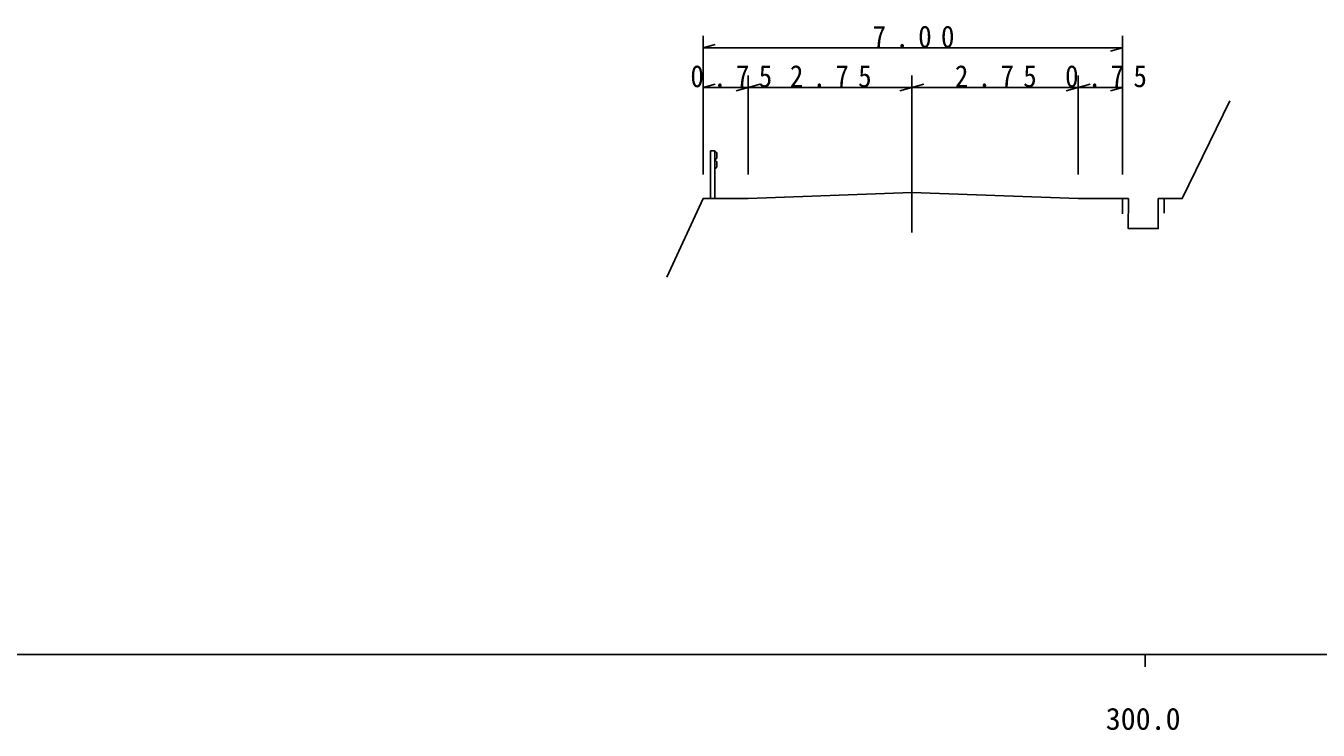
# Model space of a CAD drawing. Units: millimetres, scale not verified. Extents: x 40000 to 680000, y 20000 to 380000.
# Drawn here: x 274770 to 382420, y 198715 to 257359 of the extents above; entities that cross this region are included whole.
import ezdxf
from ezdxf.enums import TextEntityAlignment as Align

# ---------------------------------------------------------------- set-up
doc = ezdxf.new("R2010")
doc.units = ezdxf.units.MM
doc.header["$LTSCALE"] = 1000
doc.layers.add('M-BGD', color=7, linetype='Continuous', lineweight=25)
doc.layers.add('M-TTL-BAND', color=7, linetype='Continuous', lineweight=25)
doc.styles.add('ＭＳ ゴシック', font='')
doc.styles.get('ＭＳ ゴシック').set_extended_font_data('MS Gothic')

msp = doc.modelspace()

# ---------------------------------------------------------------- linework, layer by layer
at = {"layer": 'M-BGD'}
for p, q in [((331189, 244983), (331189, 256519)), ((366119, 256519), (366119, 244983)), ((331189, 255519), (332189, 255799)), ((331189, 255519), (366119, 255519)), ((366119, 255519), (365119, 255239)), ((334939, 253225), (334939, 244983)), ((348575, 253225), (348575, 244983)), ((362439, 253225), (362439, 244983)), ((366119, 253225), (366119, 244983)), ((331189, 252225), (332189, 252505)), ((331189, 252225), (334939, 252225)), ((334939, 252225), (333939, 251945)), ((334939, 252225), (335939, 252505)), ((334939, 252225), (348575, 252225)), ((348575, 252225), (347575, 251945)), ((348575, 252225), (349575, 252505)), ((348575, 252225), (362439, 252225)), ((362439, 252225), (361439, 251945)), ((362439, 252225), (363439, 252505)), ((362439, 252225), (366119, 252225)), ((366119, 252225), (365119, 251945)), ((348575, 240145), (348575, 245698)), ((366119, 242983), (366119, 241713)), ((369598, 242983), (369598, 241762))]:
    msp.add_line(p, q, dxfattribs=at)
for points in [[(328159, 236444), (331189, 242983), (334939, 242983), (348575, 243483), (362439, 242983), (366119, 242983), (366619, 242983), (366598, 240483), (369098, 240483), (369098, 242983), (369598, 242983), (371098, 242983), (375051, 251118)], [(331812, 242950), (331812, 246950), (332162, 246950), (332162, 242950)], [(332162, 246950), (332342, 246800), (332342, 246350), (332162, 246200), (332342, 246050), (332342, 245600), (332162, 245450)]]:
    msp.add_lwpolyline(points, dxfattribs=at)
at = {"layer": 'M-TTL-BAND'}
for p, q in [((40000, 205000), (579000, 205000)), ((368000, 205000), (368000, 204000))]:
    msp.add_line(p, q, dxfattribs=at)

# ---------------------------------------------------------------- texts
at = {"layer": 'M-BGD', "char_height": 1833, "attachment_point": 7, "style": 'ＭＳ ゴシック'}
for s, insert in [('\\T1.69;\\W0.9;7.00', (345311, 255519)), ('\\T1.69;\\W0.9;0.75', (330127, 252225)), ('\\T1.69;\\W0.9;2.75', (338413, 252225)), ('\\T1.69;\\W0.9;2.75', (352163, 252225)), ('\\T1.69;\\W0.9;0.75', (361342, 252225))]:
    msp.add_mtext(s, dxfattribs=dict(at, insert=insert))
at = {"layer": 'M-TTL-BAND', "style": 'ＭＳ ゴシック'}
msp.add_text('300.0', height=1833, dxfattribs=at).set_placement((367844, 198195), align=Align.BOTTOM_CENTER)

doc.saveas('drawing.dxf')
